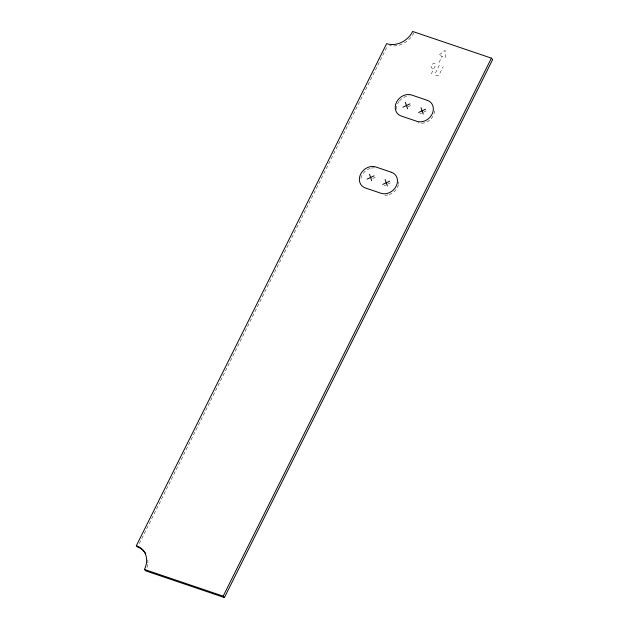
<?xml version="1.0" encoding="UTF-8"?>
<svg xmlns="http://www.w3.org/2000/svg" width="629" height="629" viewBox="0 0 629 629"><rect width="100%" height="100%" fill="white"/><g stroke="black" fill="none" stroke-linecap="round" stroke-linejoin="round"><path stroke-width="0.47" stroke-dasharray="3.15 2.36" d="M139.339 543.566L387.456 45.925M431.329 73.797L435.551 65.33A1.289 1.085 -41.7 0 0 435.048 63.844L434.718 63.726A2.658 2.233 -41.7 0 0 431.368 65.298A2.658 2.233 -41.7 0 0 432.406 68.349L433.578 68.75M439.058 62.397L442.108 56.288L438.885 55.203L445.041 50.406L445.324 57.381L442.336 56.366M439.27 65.274L435.472 72.901A2.382 1.997 -41.7 0 0 436.408 75.637A2.382 1.997 -41.7 0 0 439.404 74.23L443.209 66.611M407.718 106.93L411.224 105.287M419.85 113.873L421.603 113.055M423.356 112.229L426.855 110.586M372.73 178.463L375.356 177.229M383.981 185.814L385.734 184.997M387.488 184.171L390.986 182.528M413.913 32.85A20.671 17.353 -41.7 0 1 389.587 45.524M147.784 559.881A20.671 17.353 -41.7 0 1 147.807 563.529M147.705 564.433A20.671 17.353 -41.7 0 1 146.809 568.16M360.889 178.329A12.053 10.119 -41.7 0 1 370.678 168.273M371.409 168.1A12.053 10.119 -41.7 0 1 374.326 167.864M398.715 181.852A12.053 10.119 -41.7 0 1 398.621 183.754M398.448 184.714A12.053 10.119 -41.7 0 1 388.659 194.77M387.928 194.943A12.053 10.119 -41.7 0 1 383.14 194.919M396.49 109.257A12.053 10.119 -41.7 0 1 398.983 101.576M399.462 100.955A12.053 10.119 -41.7 0 1 409.235 95.915M434.584 110.853A12.053 10.119 -41.7 0 1 418.12 122.726"/><path stroke-width="0.94" d="M136.344 545.681L386.646 43.653A20.671 17.353 -41.7 0 0 412.671 31.45L491.414 58.151L492.656 59.551L224.419 597.55L145.676 570.849L144.434 569.449A20.671 17.353 -41.7 0 0 136.344 545.681L137.586 547.081A20.671 17.353 -41.7 0 1 145.81 553.748M224.419 597.55L223.177 596.15L491.414 58.151M402.969 107.174L409.974 103.887M418.607 112.481L425.613 109.194M367.1 179.116L374.106 175.829M382.739 184.423L389.744 181.136M144.434 569.449L223.177 596.15M421.021 107.638L423.199 114.038M405.383 102.33L407.561 108.731M385.152 179.579L387.33 185.98M369.514 174.272L371.692 180.672M427.343 100.341L411.704 95.042A12.053 10.119 -41.7 0 0 396.522 102.157A12.053 10.119 -41.7 0 0 401.239 116.027L416.878 121.326A12.053 10.119 -41.7 0 0 432.06 114.211A12.053 10.119 -41.7 0 0 427.343 100.341M391.474 172.283L375.835 166.984A12.053 10.119 -41.7 0 0 360.653 174.099A12.053 10.119 -41.7 0 0 365.37 187.969L381.009 193.268A12.053 10.119 -41.7 0 0 396.191 186.153A12.053 10.119 -41.7 0 0 391.474 172.283"/></g></svg>
